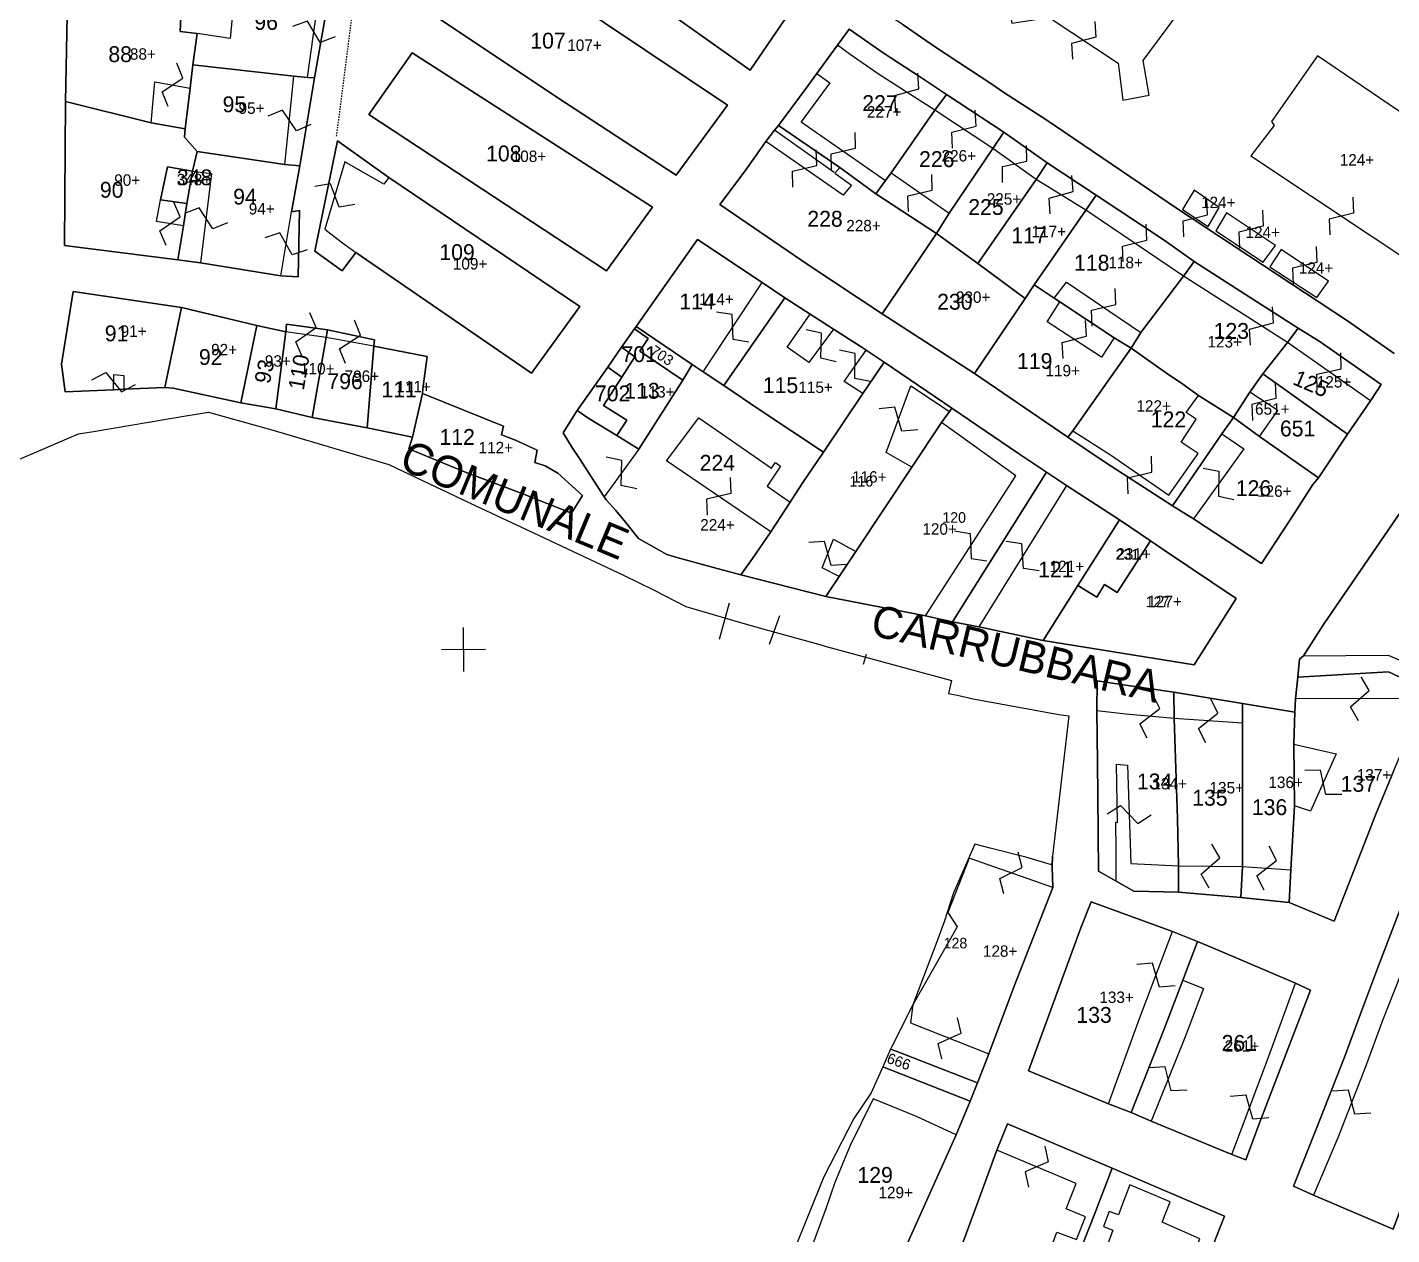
# Model space of a CAD drawing. Header units: metres. Extents: x 48717 to 49347, y 45758 to 46713.
# Drawn here: x 48850.5 to 49005.3, y 46233.8 to 46370.8 of the extents above; entities that cross this region are included whole.
import ezdxf

# ---------------------------------------------------------------- set-up
doc = ezdxf.new("R2010")
doc.units = ezdxf.units.M
for name, pattern in [('CONTINUA', [0]), ('INTERNA', [0]), ('TRATTEGGIATA5', [0.3, 0.15, -0.15])]:
    doc.linetypes.add(name, pattern=pattern)
for name, color, linetype in [('CONFINE', 3, 'CONTINUA'), ('FABBRICATI', 1, 'CONTINUA'), ('LINEEVARIE', 6, 'CONTINUA'), ('PARTICELLE', 7, 'CONTINUA'), ('SIMBOLI', 6, 'CONTINUA'), ('STRADE', 8, 'CONTINUA'), ('TESTI', 3, 'CONTINUA')]:
    doc.layers.add(name, color=color, linetype=linetype)

# ---------------------------------------------------------------- blocks, each defined once
blk = doc.blocks.new('14', base_point=(2.5, 2.5))
at = {"layer": 'SIMBOLI'}
for p, q in [((0, 2.5), (1.5, 3.5)), ((1.5, 3.5), (3.5, 1.5)), ((3.5, 1.5), (5, 2.5))]:
    blk.add_line(p, q, dxfattribs=at)
blk = doc.blocks.new('3', base_point=(2.5, 2.5))
at = {"layer": 'SIMBOLI'}
for p, q in [((2.5, 0), (2.5, 5)), ((0, 2.5), (5, 2.5))]:
    blk.add_line(p, q, dxfattribs=at)

msp = doc.modelspace()

# ---------------------------------------------------------------- linework, layer by layer
at = {"layer": 'CONFINE'}
msp.add_lwpolyline([(48842.086, 46318.56), (48856.31, 46324.636), (48858.008, 46324.922), (48868.515, 46326.69), (48871.088, 46327.123), (48878.509, 46325.036), (48891.528, 46321.185), (48894.553, 46319.721), (48901.401, 46316.471), (48906.011, 46314.341), (48918.173, 46308.598), (48921.583, 46306.955), (48925.236, 46305.05), (48931.443, 46303.256), (48934.242, 46302.447), (48940.464, 46300.726), (48941.167, 46300.532), (48945.922, 46299.24), (48955.398, 46296.648), (48955.062, 46295.192), (48956.21, 46294.943), (48957.866, 46294.584), (48967.563, 46292.812), (48968.692, 46292.636), (48966.865, 46276.724), (48966.739, 46275.73), (48963.831, 46276.61), (48959.795, 46277.64), (48958.033, 46278.09), (48955.918, 46273.25), (48955.633, 46272.569), (48954.541, 46269.262), (48954.279, 46268.566), (48953.856, 46267.298), (48951.001, 46259.839), (48948.452, 46254.829), (48947.596, 46252.836), (48946.274, 46249.85), (48944.288, 46246.954), (48940.916, 46240.352), (48935.702, 46227.558)], dxfattribs=at)
at = {"layer": 'FABBRICATI'}
for points in [[(48973.801, 46387.113), (48970.551, 46386.606), (48971.198, 46382.315), (48965.887, 46374.827), (48961.711, 46374.32), (48962.244, 46371.249), (48966.465, 46371.875), (48974.308, 46366.73), (48974.821, 46362.517), (48977.809, 46363.096), (48977.139, 46366.999), (48982.585, 46374.402), (48986.547, 46375.335), (48986.047, 46378.423), (48981.769, 46377.777), (48974.54, 46382.696), (48973.801, 46387.113)], [(48899.398, 46382.501), (48893.668, 46374.207), (48910.721, 46362.775), (48924.145, 46353.989), (48929.968, 46361.937), (48911.438, 46374.397), (48899.398, 46382.501)], [(48923.904, 46381.455), (48919.524, 46375.169), (48925.013, 46371.235), (48932.547, 46365.935), (48937.042, 46372.491), (48931.592, 46376.34), (48932.904, 46378.162), (48928.911, 46380.851), (48927.442, 46378.978), (48923.904, 46381.455)], [(48868.122, 46378.155), (48867.971, 46374.172), (48873.88, 46373.114), (48873.513, 46369.517), (48869.783, 46370.093), (48869.276, 46366.538), (48880.764, 46365.224), (48882.294, 46365.094), (48883.759, 46375.462), (48880.191, 46376.048), (48875.024, 46376.943), (48873.051, 46377.223), (48868.122, 46378.155)], [(48855.071, 46374.071), (48854.859, 46362.376), (48864.574, 46359.945), (48864.964, 46364.608), (48869.003, 46363.881), (48869.276, 46366.538), (48869.783, 46370.093), (48867.867, 46370.297), (48867.999, 46373.558), (48864.197, 46373.682), (48863.047, 46373.687), (48858.689, 46373.776), (48855.071, 46374.071)], [(48943.901, 46367.711), (48942.456, 46368.752), (48940.114, 46365.531), (48941.582, 46364.497), (48938.346, 46360.07), (48947.889, 46353.412), (48948.539, 46354.27), (48953.502, 46361.397), (48947.118, 46365.452), (48943.901, 46367.711)], [(48894.168, 46367.866), (48889.283, 46360.901), (48916.254, 46343.145), (48921.47, 46350.366), (48894.168, 46367.866)], [(48996.936, 46367.546), (48991.698, 46360.084), (48992.014, 46359.648), (48989.346, 46356.201), (49009.91, 46342.528), (49011.346, 46344.492), (49010.759, 46344.715), (49017.129, 46353.66), (49013.459, 46356.327), (49008.917, 46349.573), (49008.237, 46350.056), (49012.914, 46356.775), (49010.798, 46358.095), (49007.455, 46352.87), (49006.723, 46353.525), (49010.12, 46358.579), (48996.936, 46367.546)], [(48868.43, 46359.267), (48868.335, 46358.296), (48869.784, 46356.697), (48879.731, 46355.208), (48880.764, 46365.224), (48869.276, 46366.538), (48869.003, 46363.881), (48868.43, 46359.267)], [(48854.859, 46362.376), (48854.737, 46346.037), (48867.576, 46344.41), (48868.24, 46348.248), (48865.169, 46348.726), (48865.613, 46351.194), (48866.4, 46354.937), (48869.243, 46354.464), (48869.784, 46356.697), (48868.335, 46358.296), (48868.43, 46359.267), (48864.574, 46359.945), (48854.859, 46362.376)], [(48953.502, 46361.397), (48948.539, 46354.27), (48955.118, 46349.688), (48960.097, 46357.044), (48953.502, 46361.397)], [(48931.975, 46354.505), (48929.117, 46350.674), (48939.015, 46343.902), (48947.508, 46338.255), (48953.671, 46347.396), (48946.797, 46351.895), (48942.707, 46354.882), (48942.151, 46354.237), (48944.03, 46352.851), (48943.106, 46351.718), (48934.319, 46357.821), (48931.975, 46354.505)], [(48869.784, 46356.697), (48869.243, 46354.464), (48871.408, 46354.192), (48870.178, 46344.047), (48879.261, 46342.582), (48880.481, 46349.838), (48881.422, 46355.073), (48879.731, 46355.208), (48869.784, 46356.697)], [(48955.118, 46349.688), (48953.671, 46347.396), (48958.363, 46343.982), (48965.009, 46353.527), (48960.097, 46357.044), (48955.118, 46349.688)], [(48866.4, 46354.937), (48865.613, 46351.194), (48868.608, 46350.773), (48869.243, 46354.464), (48866.4, 46354.937)], [(48890.967, 46352.988), (48886.549, 46355.529), (48884.257, 46347.862), (48886.141, 46346.455), (48887.774, 46345.242), (48907.718, 46331.529), (48913.206, 46339.107), (48891.531, 46353.751), (48890.967, 46352.988)], [(48958.363, 46343.982), (48963.762, 46340.002), (48964.783, 46341.556), (48970.635, 46350.019), (48965.009, 46353.527), (48958.363, 46343.982)], [(48985.747, 46350.328), (48982.943, 46352.305), (48981.621, 46350.116), (48984.499, 46348.192), (48985.747, 46350.328)], [(48964.783, 46341.556), (48967.054, 46340.057), (48968.449, 46341.862), (48976.865, 46336.152), (48981.704, 46342.558), (48970.635, 46350.019), (48964.783, 46341.556)], [(48992.155, 46346.028), (48986.606, 46349.724), (48985.384, 46347.681), (48990.775, 46344.139), (48992.155, 46346.028)], [(48953.671, 46347.396), (48947.508, 46338.255), (48958.017, 46331.509), (48963.762, 46340.002), (48958.363, 46343.982), (48953.671, 46347.396)], [(48919.593, 46336.842), (48925.978, 46332.505), (48927.222, 46331.687), (48933.886, 46341.839), (48926.559, 46346.69), (48919.593, 46336.842)], [(48998.161, 46341.964), (48992.79, 46345.583), (48991.509, 46343.601), (48996.836, 46340.12), (48998.161, 46341.964)], [(48981.64, 46330.287), (48983.408, 46328.991), (48987.382, 46326.51), (48989.263, 46329.361), (48990.731, 46331.45), (48993.509, 46335.019), (48987.652, 46338.751), (48987.455, 46338.858), (48981.704, 46342.558), (48976.865, 46336.152), (48975.762, 46334.382), (48979.799, 46331.546), (48981.64, 46330.287)], [(48854.383, 46332.552), (48854.789, 46329.434), (48860.287, 46329.64), (48860.343, 46331.367), (48861.476, 46331.284), (48861.476, 46329.726), (48866.117, 46329.898), (48868.01, 46338.999), (48855.708, 46340.791), (48854.383, 46332.552)], [(48963.762, 46340.002), (48958.017, 46331.509), (48968.573, 46324.252), (48969.168, 46325.007), (48975.762, 46334.382), (48973.863, 46335.548), (48972.413, 46333.358), (48966.26, 46337.371), (48967.696, 46339.61), (48967.054, 46340.057), (48964.783, 46341.556), (48963.762, 46340.002)], [(48929.548, 46330.122), (48933.695, 46327.328), (48940.857, 46322.571), (48945.344, 46329.221), (48943.19, 46330.58), (48945.696, 46334.125), (48945.036, 46334.582), (48941.997, 46336.534), (48939.202, 46332.748), (48936.751, 46334.491), (48939.357, 46338.229), (48936.491, 46340.067), (48929.548, 46330.122)], [(48866.117, 46329.898), (48867.054, 46329.825), (48874.752, 46328.163), (48876.554, 46336.957), (48868.01, 46338.999), (48866.117, 46329.898)], [(48876.554, 46336.957), (48874.752, 46328.163), (48878.727, 46327.494), (48879.842, 46336.228), (48876.554, 46336.957)], [(48879.842, 46336.228), (48878.727, 46327.494), (48882.844, 46326.517), (48884.413, 46335.575), (48879.842, 46336.228)], [(48917.971, 46331.094), (48915.886, 46327.865), (48918.545, 46326.188), (48917.415, 46324.476), (48919.906, 46322.911), (48924.896, 46330.75), (48920.017, 46334.037), (48920.956, 46335.454), (48919.408, 46336.555), (48917.946, 46334.481), (48919.461, 46333.385), (48917.971, 46331.094)], [(48884.413, 46335.575), (48882.844, 46326.517), (48889.076, 46325.328), (48889.834, 46334.586), (48884.413, 46335.575)], [(48889.834, 46334.586), (48889.076, 46325.328), (48894.212, 46324.285), (48895.362, 46329.225), (48895.405, 46329.761), (48895.903, 46333.419), (48889.834, 46334.586)], [(48993.509, 46335.019), (48990.731, 46331.45), (49000.344, 46324.625), (49002.926, 46328.407), (48993.509, 46335.019)], [(48973.44, 46322.259), (48980.068, 46317.694), (48983.375, 46322.414), (48981.461, 46323.71), (48983.171, 46326.309), (48982.019, 46327.087), (48983.408, 46328.991), (48981.64, 46330.287), (48979.799, 46331.546), (48975.762, 46334.382), (48969.168, 46325.007), (48973.44, 46322.259)], [(48935.994, 46320.969), (48934.47, 46318.7), (48937.076, 46316.902), (48937.274, 46317.209), (48938.517, 46319.142), (48940.857, 46322.571), (48933.695, 46327.328), (48929.548, 46330.122), (48927.222, 46331.687), (48925.978, 46332.505), (48924.896, 46330.75), (48919.906, 46322.911), (48915.973, 46317.505), (48916.197, 46317.164), (48917.301, 46315.954), (48918.393, 46314.624), (48919.854, 46312.755), (48923.069, 46310.964), (48923.956, 46310.699), (48928.367, 46309.477), (48931.492, 46308.639), (48932.811, 46310.512), (48934.889, 46313.51), (48923.062, 46321.586), (48926.719, 46326.449), (48934.964, 46320.77), (48935.428, 46321.379), (48935.994, 46320.969)], [(48934.889, 46313.51), (48932.811, 46310.512), (48931.492, 46308.639), (48941.11, 46306.201), (48942.648, 46308.448), (48940.72, 46309.446), (48941.987, 46312.692), (48944.532, 46311.289), (48950.882, 46320.875), (48947.964, 46322.524), (48950.756, 46330.078), (48955.155, 46327.18), (48955.42, 46327.553), (48947.74, 46332.771), (48945.344, 46329.221), (48940.857, 46322.571), (48938.517, 46319.142), (48937.274, 46317.209), (48937.076, 46316.902), (48934.889, 46313.51)], [(48894.212, 46324.285), (48893.805, 46322.932), (48900.122, 46320.346), (48906.739, 46317.826), (48912.265, 46315.633), (48913.509, 46317.663), (48910.723, 46320.197), (48909.263, 46321.028), (48908.121, 46321.382), (48908.387, 46322.792), (48905.892, 46323.921), (48904.313, 46324.542), (48904.549, 46325.53), (48895.362, 46329.225), (48894.212, 46324.285)], [(48989.263, 46329.361), (48987.382, 46326.51), (48990.357, 46324.365), (48992.405, 46327.278), (48989.263, 46329.361)], [(48941.11, 46306.201), (48952.424, 46303.993), (48962.684, 46319.874), (48954.256, 46325.919), (48950.882, 46320.875), (48944.532, 46311.289), (48942.648, 46308.448), (48941.11, 46306.201)], [(48988.549, 46322.943), (48982.855, 46315.016), (48990.567, 46309.926), (48993.824, 46314.887), (48996.396, 46318.913), (48997.042, 46319.659), (48990.357, 46324.365), (48987.382, 46326.51), (48986.059, 46324.661), (48988.549, 46322.943)], [(48958.504, 46302.746), (48965.803, 46301.204), (48969.735, 46307.426), (48974.457, 46314.899), (48968.423, 46318.787), (48958.504, 46302.746)], [(48997.618, 46303.005), (48995.334, 46299.441), (49004.926, 46299.53), (49009.825, 46297.453), (49019.827, 46313.132), (49007.749, 46317.792), (48997.618, 46303.005)], [(48977.97, 46312.502), (48974.457, 46314.899), (48969.735, 46307.426), (48971.897, 46306.128), (48972.739, 46307.56), (48974.191, 46306.626), (48977.97, 46312.502)], [(48979.531, 46311.436), (48977.97, 46312.502), (48974.191, 46306.626), (48972.739, 46307.56), (48971.897, 46306.128), (48969.735, 46307.426), (48965.803, 46301.204), (48982.919, 46298.421), (48987.676, 46305.972), (48979.531, 46311.436)], [(48993.901, 46275.164), (48993.724, 46271.451), (48998.828, 46269.346), (49003.558, 46281.498), (49005.586, 46286.446), (49009.03, 46294.605), (48994.423, 46294.58), (48994.355, 46293.075), (48994.235, 46289.426), (48999.03, 46288.355), (48996.119, 46281.845), (48994.311, 46282.44), (48993.901, 46275.164)], [(48975.165, 46292.856), (48971.887, 46293.225), (48971.965, 46287.361), (48971.978, 46283.599), (48972.061, 46275.017), (48974.079, 46273.875), (48974.066, 46277.448), (48974.032, 46280.564), (48974.212, 46280.56), (48974.107, 46287.162), (48975.381, 46287.044), (48975.752, 46275.881), (48981.145, 46275.637), (48981.03, 46280.989), (48980.64, 46292.362), (48975.165, 46292.856)], [(48988.407, 46291.812), (48988.419, 46275.554), (48993.901, 46275.164), (48994.311, 46282.44), (48994.235, 46289.426), (48994.355, 46293.075), (48988.413, 46294.041), (48988.407, 46291.812)], [(48980.64, 46292.362), (48981.03, 46280.989), (48981.145, 46275.637), (48988.419, 46275.554), (48988.407, 46291.812), (48980.64, 46292.362)], [(49009.568, 46271.72), (49008.304, 46268.495), (49006.31, 46263.16), (49004.314, 46258.064), (49002.362, 46252.833), (48999.241, 46244.779), (48996.481, 46238.244), (49005.511, 46234.412), (49008.441, 46242.202), (49011.832, 46251.175), (49019.996, 46272.244), (49011.432, 46276.278), (49009.009, 46277.393), (49007.148, 46272.892), (49009.568, 46271.72)], [(48951.001, 46259.839), (48950.75, 46257.808), (48959.614, 46254.307), (48962.495, 46261.965), (48966.88, 46273.175), (48957.411, 46276.479), (48954.968, 46270.317), (48956.038, 46268.687), (48954.155, 46265.377), (48951.001, 46259.839)], [(48970.056, 46268.579), (48964.129, 46252.368), (48973.191, 46248.637), (48976.716, 46258.287), (48980.484, 46268.168), (48971.228, 46271.525), (48970.056, 46268.579)], [(48985.638, 46266.068), (48983.291, 46267.024), (48981.657, 46262.666), (48983.981, 46261.725), (48981.893, 46256.236), (48978.064, 46246.662), (48987.191, 46242.863), (48991.232, 46253.594), (48994.446, 46262.318), (48985.638, 46266.068)], [(48941.152, 46236.811), (48938.723, 46230.155), (48939.812, 46229.746), (48948.077, 46226.676), (48949.069, 46229.873), (48955.909, 46245.118), (48951.408, 46247.198), (48946.484, 46249.18), (48943.889, 46243.892), (48942.143, 46239.691), (48941.152, 46236.811)], [(48968.414, 46236.722), (48969.547, 46239.597), (48960.552, 46243.359), (48958.256, 46237.148), (48953.467, 46224.149), (48962.289, 46220.769), (48965.925, 46230.249), (48967.345, 46234.052), (48969.56, 46233.224), (48970.612, 46235.81), (48968.414, 46236.722)], [(48971.457, 46228.162), (48968.885, 46229.164), (48967.776, 46226.339), (48970.397, 46225.461), (48969.986, 46224.353), (48967.761, 46218.423), (48976.673, 46214.979), (48979.877, 46223.645), (48983.574, 46233.311), (48979.295, 46235.204), (48980.212, 46237.483), (48975.646, 46239.415), (48974.743, 46237.144), (48974.355, 46236.014), (48973.296, 46236.4), (48972.632, 46234.707), (48973.692, 46234.274), (48971.457, 46228.162)]]:
    msp.add_lwpolyline(points, close=True, dxfattribs=at)
at = {"layer": 'LINEEVARIE', "linetype": 'TRATTEGGIATA5'}
msp.add_lwpolyline([(48889.561, 46389.055), (48887.773, 46375.535), (48885.561, 46358.311)], dxfattribs=at)
at = {"layer": 'LINEEVARIE'}
for points in [[(48942.067, 46354.303), (48935.294, 46359.09)], [(48930.153, 46305.427), (48929.007, 46301.304)], [(48935.883, 46304.011), (48934.697, 46300.738)], [(48945.715, 46299.611), (48945.352, 46298.466)]]:
    msp.add_lwpolyline(points, dxfattribs=at)
at = {"layer": 'PARTICELLE'}
for points in [[(48923.904, 46381.455), (48919.524, 46375.169), (48925.013, 46371.235), (48932.547, 46365.935), (48937.042, 46372.491), (48938.325, 46374.376), (48932.904, 46378.162), (48928.911, 46380.851), (48925.353, 46383.383), (48924.388, 46382.186), (48923.904, 46381.455)], [(48899.398, 46382.501), (48893.668, 46374.207), (48910.721, 46362.775), (48924.145, 46353.989), (48929.968, 46361.937), (48911.438, 46374.397), (48899.398, 46382.501)], [(48855.071, 46374.071), (48854.859, 46362.376), (48864.574, 46359.945), (48868.43, 46359.267), (48869.003, 46363.881), (48869.276, 46366.538), (48869.783, 46370.093), (48867.867, 46370.297), (48867.999, 46373.558), (48867.971, 46374.172), (48868.122, 46378.155), (48866.999, 46378.266), (48864.429, 46378.56), (48864.197, 46373.682), (48863.047, 46373.687), (48858.689, 46373.776), (48855.071, 46374.071)], [(48867.999, 46373.558), (48867.867, 46370.297), (48869.783, 46370.093), (48869.276, 46366.538), (48880.764, 46365.224), (48882.294, 46365.094), (48883.105, 46365.058), (48884.91, 46375.381), (48883.759, 46375.462), (48880.191, 46376.048), (48875.024, 46376.943), (48873.051, 46377.223), (48868.122, 46378.155), (48867.971, 46374.172), (48867.999, 46373.558)], [(48942.456, 46368.752), (48940.114, 46365.531), (48938.899, 46363.885), (48935.746, 46359.623), (48942.707, 46354.882), (48946.797, 46351.895), (48947.889, 46353.412), (48948.539, 46354.27), (48953.502, 46361.397), (48954.813, 46363.173), (48951.761, 46365.198), (48947.753, 46367.807), (48943.767, 46370.572), (48942.456, 46368.752)], [(48894.168, 46367.866), (48889.283, 46360.901), (48916.254, 46343.145), (48921.47, 46350.366), (48894.168, 46367.866)], [(48868.43, 46359.267), (48868.335, 46358.296), (48869.784, 46356.697), (48879.731, 46355.208), (48881.422, 46355.073), (48883.105, 46365.058), (48882.294, 46365.094), (48880.764, 46365.224), (48869.276, 46366.538), (48869.003, 46363.881), (48868.43, 46359.267)], [(48947.889, 46353.412), (48946.797, 46351.895), (48953.671, 46347.396), (48955.118, 46349.688), (48960.097, 46357.044), (48961.344, 46358.865), (48954.813, 46363.173), (48953.502, 46361.397), (48948.539, 46354.27), (48947.889, 46353.412)], [(48854.859, 46362.376), (48854.737, 46346.037), (48867.576, 46344.41), (48868.24, 46348.248), (48868.608, 46350.773), (48865.613, 46351.194), (48866.4, 46354.937), (48869.243, 46354.464), (48869.784, 46356.697), (48868.335, 46358.296), (48868.43, 46359.267), (48864.574, 46359.945), (48854.859, 46362.376)], [(48931.975, 46354.505), (48929.117, 46350.674), (48939.015, 46343.902), (48947.508, 46338.255), (48953.671, 46347.396), (48946.797, 46351.895), (48942.707, 46354.882), (48935.746, 46359.623), (48935.294, 46359.09), (48934.319, 46357.821), (48931.975, 46354.505)], [(48887.774, 46345.242), (48907.718, 46331.529), (48913.206, 46339.107), (48891.531, 46353.751), (48885.702, 46357.896), (48883.126, 46345.381), (48886.253, 46343.128), (48887.774, 46345.242)], [(48955.118, 46349.688), (48953.671, 46347.396), (48958.363, 46343.982), (48965.009, 46353.527), (48966.237, 46355.405), (48961.344, 46358.865), (48960.097, 46357.044), (48955.118, 46349.688)], [(48868.24, 46348.248), (48867.576, 46344.41), (48870.178, 46344.047), (48879.261, 46342.582), (48881.243, 46342.484), (48881.391, 46349.999), (48880.481, 46349.838), (48881.422, 46355.073), (48879.731, 46355.208), (48869.784, 46356.697), (48869.243, 46354.464), (48868.608, 46350.773), (48868.24, 46348.248)], [(48866.4, 46354.937), (48865.613, 46351.194), (48868.608, 46350.773), (48869.243, 46354.464), (48866.4, 46354.937)], [(48958.363, 46343.982), (48963.762, 46340.002), (48964.783, 46341.556), (48970.635, 46350.019), (48971.791, 46351.726), (48966.237, 46355.405), (48965.009, 46353.527), (48958.363, 46343.982)], [(48964.783, 46341.556), (48967.054, 46340.057), (48967.696, 46339.61), (48973.863, 46335.548), (48975.762, 46334.382), (48976.865, 46336.152), (48981.704, 46342.558), (48982.944, 46344.212), (48979.506, 46346.609), (48971.791, 46351.726), (48970.635, 46350.019), (48964.783, 46341.556)], [(48953.671, 46347.396), (48947.508, 46338.255), (48958.017, 46331.509), (48963.762, 46340.002), (48958.363, 46343.982), (48953.671, 46347.396)], [(48919.593, 46336.842), (48925.978, 46332.505), (48927.222, 46331.687), (48929.548, 46330.122), (48936.491, 46340.067), (48933.886, 46341.839), (48926.559, 46346.69), (48919.593, 46336.842)], [(48981.64, 46330.287), (48983.408, 46328.991), (48987.382, 46326.51), (48989.263, 46329.361), (48990.731, 46331.45), (48993.509, 46335.019), (48994.724, 46336.652), (48988.765, 46340.463), (48982.944, 46344.212), (48981.704, 46342.558), (48976.865, 46336.152), (48975.762, 46334.382), (48979.799, 46331.546), (48981.64, 46330.287)], [(48854.383, 46332.552), (48854.789, 46329.434), (48860.287, 46329.64), (48861.476, 46329.726), (48866.117, 46329.898), (48868.01, 46338.999), (48855.708, 46340.791), (48854.383, 46332.552)], [(48963.762, 46340.002), (48958.017, 46331.509), (48968.573, 46324.252), (48969.168, 46325.007), (48975.762, 46334.382), (48973.863, 46335.548), (48967.696, 46339.61), (48967.054, 46340.057), (48964.783, 46341.556), (48963.762, 46340.002)], [(48929.548, 46330.122), (48933.695, 46327.328), (48940.857, 46322.571), (48945.344, 46329.221), (48947.74, 46332.771), (48945.696, 46334.125), (48945.036, 46334.582), (48941.997, 46336.534), (48939.357, 46338.229), (48936.491, 46340.067), (48929.548, 46330.122)], [(48866.117, 46329.898), (48867.054, 46329.825), (48874.752, 46328.163), (48876.554, 46336.957), (48868.01, 46338.999), (48866.117, 46329.898)], [(48876.554, 46336.957), (48874.752, 46328.163), (48878.727, 46327.494), (48879.842, 46336.228), (48876.554, 46336.957)], [(48879.842, 46336.228), (48878.727, 46327.494), (48882.844, 46326.517), (48884.413, 46335.575), (48884.571, 46336.434), (48879.941, 46337.079), (48879.842, 46336.228)], [(48884.413, 46335.575), (48882.844, 46326.517), (48889.076, 46325.328), (48889.834, 46334.586), (48889.902, 46335.325), (48884.571, 46336.434), (48884.413, 46335.575)], [(48917.971, 46331.094), (48915.886, 46327.865), (48918.545, 46326.188), (48917.415, 46324.476), (48919.906, 46322.911), (48924.896, 46330.75), (48920.017, 46334.037), (48920.956, 46335.454), (48919.408, 46336.555), (48917.946, 46334.481), (48919.461, 46333.385), (48917.971, 46331.094)], [(48919.593, 46336.842), (48919.408, 46336.555), (48920.956, 46335.454), (48920.017, 46334.037), (48924.896, 46330.75), (48925.978, 46332.505), (48919.593, 46336.842)], [(48993.509, 46335.019), (48990.731, 46331.45), (49000.344, 46324.625), (49002.926, 46328.407), (49004.152, 46330.254), (48997.209, 46335.095), (48994.724, 46336.652), (48993.509, 46335.019)], [(48889.834, 46334.586), (48889.076, 46325.328), (48894.212, 46324.285), (48895.362, 46329.225), (48895.405, 46329.761), (48895.903, 46333.419), (48889.834, 46334.586)], [(48916.391, 46332.217), (48917.971, 46331.094), (48919.461, 46333.385), (48917.946, 46334.481), (48916.391, 46332.217)], [(48972.848, 46321.406), (48980.469, 46316.492), (48986.059, 46324.661), (48987.382, 46326.51), (48983.408, 46328.991), (48981.64, 46330.287), (48979.799, 46331.546), (48975.762, 46334.382), (48969.168, 46325.007), (48968.573, 46324.252), (48972.848, 46321.406)], [(48919.906, 46322.911), (48917.415, 46324.476), (48914.238, 46326.39), (48912.922, 46327.298), (48911.322, 46324.753), (48912.384, 46323.025), (48913.086, 46321.975), (48915.973, 46317.505), (48916.197, 46317.164), (48917.301, 46315.954), (48918.393, 46314.624), (48919.854, 46312.755), (48923.069, 46310.964), (48923.956, 46310.699), (48928.367, 46309.477), (48931.492, 46308.639), (48932.811, 46310.512), (48934.889, 46313.51), (48937.076, 46316.902), (48937.274, 46317.209), (48938.517, 46319.142), (48940.857, 46322.571), (48933.695, 46327.328), (48929.548, 46330.122), (48927.222, 46331.687), (48925.978, 46332.505), (48924.896, 46330.75), (48919.906, 46322.911)], [(48912.922, 46327.298), (48914.238, 46326.39), (48917.415, 46324.476), (48918.545, 46326.188), (48915.886, 46327.865), (48917.971, 46331.094), (48916.391, 46332.217), (48912.922, 46327.298)], [(48955.155, 46327.18), (48955.42, 46327.553), (48947.74, 46332.771), (48945.344, 46329.221), (48940.857, 46322.571), (48938.517, 46319.142), (48937.274, 46317.209), (48937.076, 46316.902), (48934.889, 46313.51), (48932.811, 46310.512), (48931.492, 46308.639), (48941.11, 46306.201), (48942.648, 46308.448), (48944.532, 46311.289), (48950.882, 46320.875), (48954.256, 46325.919), (48955.155, 46327.18)], [(48989.263, 46329.361), (48987.382, 46326.51), (48990.357, 46324.365), (48997.042, 46319.659), (49000.344, 46324.625), (48990.731, 46331.45), (48989.263, 46329.361)], [(48894.212, 46324.285), (48893.805, 46322.932), (48900.122, 46320.346), (48906.739, 46317.826), (48912.265, 46315.633), (48913.509, 46317.663), (48910.723, 46320.197), (48909.263, 46321.028), (48908.121, 46321.382), (48908.387, 46322.792), (48905.892, 46323.921), (48904.313, 46324.542), (48904.549, 46325.53), (48895.362, 46329.225), (48894.212, 46324.285)], [(48952.424, 46303.993), (48955.488, 46303.303), (48966.159, 46320.298), (48962.985, 46322.417), (48955.42, 46327.553), (48955.155, 46327.18), (48954.256, 46325.919), (48950.882, 46320.875), (48944.532, 46311.289), (48942.648, 46308.448), (48941.11, 46306.201), (48952.424, 46303.993)], [(48980.469, 46316.492), (48982.855, 46315.016), (48990.567, 46309.926), (48993.824, 46314.887), (48996.396, 46318.913), (48997.042, 46319.659), (48990.357, 46324.365), (48987.382, 46326.51), (48986.059, 46324.661), (48980.469, 46316.492)], [(48955.488, 46303.303), (48958.504, 46302.746), (48965.803, 46301.204), (48969.735, 46307.426), (48974.457, 46314.899), (48968.423, 46318.787), (48966.159, 46320.298), (48955.488, 46303.303)], [(49019.827, 46313.132), (49007.749, 46317.792), (48997.618, 46303.005), (48995.334, 46299.441), (48994.875, 46299.065), (48994.688, 46297.045), (49005, 46297.636), (49009.176, 46295.688), (49009.03, 46294.605), (49015.079, 46297.978), (49016.36, 46298.767), (49017.654, 46300.185), (49015.237, 46301.786), (49019.288, 46305.908), (49023.868, 46310.886), (49024.255, 46311.637), (49019.827, 46313.132)], [(48977.97, 46312.502), (48974.457, 46314.899), (48969.735, 46307.426), (48971.897, 46306.128), (48972.739, 46307.56), (48974.191, 46306.626), (48977.97, 46312.502)], [(48979.531, 46311.436), (48977.97, 46312.502), (48974.191, 46306.626), (48972.739, 46307.56), (48971.897, 46306.128), (48969.735, 46307.426), (48965.803, 46301.204), (48982.919, 46298.421), (48987.676, 46305.972), (48979.531, 46311.436)], [(48993.901, 46275.164), (48993.724, 46271.451), (48998.828, 46269.346), (49003.558, 46281.498), (49005.586, 46286.446), (49009.03, 46294.605), (49009.176, 46295.688), (49005, 46297.636), (48994.688, 46297.045), (48994.423, 46294.58), (48994.355, 46293.075), (48994.235, 46289.426), (48994.311, 46282.44), (48993.901, 46275.164)], [(48971.965, 46287.361), (48971.978, 46283.599), (48972.061, 46275.017), (48974.079, 46273.875), (48976.095, 46272.735), (48981.144, 46272.637), (48981.145, 46275.637), (48981.03, 46280.989), (48980.64, 46292.362), (48980.61, 46295.323), (48975.123, 46296.116), (48971.91, 46296.605), (48971.887, 46293.225), (48971.965, 46287.361)], [(48980.64, 46292.362), (48981.03, 46280.989), (48981.145, 46275.637), (48981.144, 46272.637), (48988.215, 46272.031), (48988.419, 46275.554), (48988.407, 46291.812), (48988.413, 46294.041), (48980.61, 46295.323), (48980.64, 46292.362)], [(48988.419, 46275.554), (48988.215, 46272.031), (48993.724, 46271.451), (48993.901, 46275.164), (48994.311, 46282.44), (48994.235, 46289.426), (48994.355, 46293.075), (48988.413, 46294.041), (48988.407, 46291.812), (48988.419, 46275.554)], [(48948.452, 46254.829), (48949.125, 46254.586), (48958.325, 46251.002), (48959.252, 46253.299), (48959.614, 46254.307), (48962.495, 46261.965), (48966.88, 46273.175), (48966.83, 46275.462), (48966.865, 46276.723), (48966.739, 46275.73), (48963.831, 46276.61), (48959.795, 46277.64), (48958.033, 46278.09), (48955.918, 46273.25), (48955.633, 46272.569), (48954.541, 46269.262), (48954.279, 46268.566), (48953.856, 46267.297), (48951.001, 46259.839), (48948.452, 46254.829)], [(48996.481, 46238.244), (49005.511, 46234.412), (49008.441, 46242.202), (49011.832, 46251.175), (49019.996, 46272.244), (49011.432, 46276.278), (49009.009, 46277.393), (49007.148, 46272.892), (49005.884, 46269.606), (49003.857, 46264.29), (49001.926, 46259.151), (49000, 46253.899), (48996.774, 46245.753), (48994.203, 46239.27), (48996.481, 46238.244)], [(48979.543, 46257.216), (48981.657, 46262.666), (48983.291, 46267.024), (48980.484, 46268.168), (48971.228, 46271.525), (48970.056, 46268.579), (48964.129, 46252.368), (48973.191, 46248.637), (48975.788, 46247.621), (48979.543, 46257.216)], [(48978.064, 46246.662), (48987.191, 46242.863), (48988.789, 46242.258), (48990.323, 46246.363), (48996.127, 46261.523), (48994.446, 46262.318), (48985.638, 46266.068), (48983.291, 46267.024), (48981.657, 46262.666), (48979.543, 46257.216), (48975.788, 46247.621), (48978.064, 46246.662)], [(48947.596, 46252.836), (48957.52, 46248.906), (48958.325, 46251.002), (48949.125, 46254.586), (48948.452, 46254.829), (48947.596, 46252.836)], [(48940.821, 46225.953), (48947.285, 46223.847), (48947.306, 46223.919), (48948.077, 46226.676), (48949.069, 46229.873), (48955.909, 46245.118), (48957.52, 46248.906), (48947.596, 46252.836), (48946.274, 46249.85), (48944.288, 46246.954), (48940.916, 46240.352), (48935.702, 46227.558), (48940.821, 46225.953)], [(48952.763, 46222.227), (48952.704, 46222.081), (48964.346, 46217.302), (48964.378, 46217.386), (48967.776, 46226.339), (48968.885, 46229.164), (48971.577, 46235.986), (48973.627, 46241.3), (48961.743, 46246.35), (48960.552, 46243.359), (48958.256, 46237.148), (48953.467, 46224.149), (48952.763, 46222.227)], [(48964.378, 46217.386), (48964.346, 46217.302), (48966.904, 46216.253), (48967.078, 46216.167), (48976.966, 46212.248), (48976.814, 46211.715), (48977.052, 46212.291), (48979.794, 46218.928), (48981.669, 46223.905), (48983.299, 46228.083), (48985.106, 46232.681), (48986.36, 46235.855), (48973.627, 46241.3), (48971.577, 46235.986), (48968.885, 46229.164), (48967.776, 46226.339), (48964.378, 46217.386)]]:
    msp.add_lwpolyline(points, close=True, dxfattribs=at)
msp.add_lwpolyline([(48949.89, 46371.044), (48953.557, 46368.514), (48959.867, 46364.411), (48961.342, 46363.367), (48966.076, 46360.312), (48981.04, 46350.189), (49000.316, 46337.465), (49005.644, 46333.768)], dxfattribs=at)
at = {"layer": 'STRADE'}
for points in [[(49005.644, 46333.768), (49000.316, 46337.465), (48981.04, 46350.189), (48966.076, 46360.312), (48961.342, 46363.367), (48959.867, 46364.411), (48953.557, 46368.514), (48949.89, 46371.044), (48943.809, 46375.043), (48941.979, 46376.274), (48938.338, 46378.682), (48922.035, 46389.763), (48910.39, 46397.719), (48902.287, 46403.037), (48888.4, 46412.239), (48872.011, 46423.133), (48859.963, 46431.169), (48857.745, 46432.831), (48848.47, 46429.015)], [(48842.086, 46318.56), (48856.31, 46324.636), (48858.008, 46324.922), (48868.515, 46326.69), (48871.088, 46327.123), (48878.509, 46325.036), (48891.528, 46321.185), (48894.553, 46319.721), (48901.401, 46316.471), (48906.011, 46314.341), (48918.173, 46308.598), (48921.583, 46306.955), (48925.236, 46305.05), (48931.443, 46303.256), (48934.242, 46302.447), (48940.464, 46300.726), (48941.167, 46300.532), (48945.922, 46299.239), (48955.398, 46296.648), (48955.062, 46295.192), (48956.21, 46294.943), (48957.866, 46294.584), (48967.563, 46292.812), (48968.692, 46292.636), (48966.865, 46276.723), (48966.83, 46275.462), (48966.88, 46273.175), (48962.495, 46261.965), (48959.614, 46254.307), (48959.252, 46253.299), (48958.325, 46251.002), (48957.52, 46248.906), (48955.909, 46245.118), (48949.069, 46229.873)], [(48953.467, 46224.149), (48958.256, 46237.148), (48960.552, 46243.359), (48961.743, 46246.35), (48973.627, 46241.3), (48986.36, 46235.855), (48985.106, 46232.681)]]:
    msp.add_lwpolyline(points, dxfattribs=at)
at = {"layer": 'STRADE', "linetype": 'INTERNA'}
for points in [[(48905.384, 46397.395), (48906.915, 46396.349), (48915.44, 46390.32), (48925.353, 46383.383), (48928.911, 46380.851), (48932.904, 46378.162), (48938.325, 46374.376), (48937.042, 46372.491), (48932.547, 46365.935), (48925.013, 46371.235), (48919.524, 46375.169), (48909.888, 46382.129), (48909.348, 46381.507), (48902.274, 46384.214), (48897.882, 46385.848), (48889.561, 46389.055), (48895.592, 46402.321), (48896.227, 46403.73), (48897.392, 46402.81), (48903.897, 46398.397), (48905.384, 46397.395)], [(48911.438, 46374.397), (48929.968, 46361.937), (48924.145, 46353.989), (48910.721, 46362.775), (48893.668, 46374.207), (48899.398, 46382.501), (48911.438, 46374.397)], [(48947.753, 46367.807), (48951.761, 46365.198), (48954.813, 46363.173), (48961.344, 46358.865), (48966.237, 46355.405), (48971.791, 46351.726), (48979.506, 46346.609), (48982.944, 46344.212), (48988.765, 46340.463), (48994.724, 46336.652), (48997.209, 46335.095), (49004.152, 46330.254), (49002.926, 46328.407), (49000.344, 46324.625), (48997.042, 46319.659), (48996.396, 46318.913), (48993.824, 46314.887), (48990.567, 46309.926), (48982.855, 46315.016), (48980.469, 46316.492), (48972.848, 46321.406), (48968.573, 46324.252), (48958.017, 46331.509), (48947.508, 46338.255), (48939.015, 46343.902), (48929.117, 46350.674), (48931.975, 46354.505), (48934.319, 46357.821), (48935.294, 46359.09), (48935.746, 46359.623), (48938.899, 46363.885), (48940.114, 46365.531), (48942.456, 46368.752), (48943.767, 46370.572), (48947.753, 46367.807)], [(48894.168, 46367.866), (48921.47, 46350.366), (48916.254, 46343.145), (48889.283, 46360.901), (48894.168, 46367.866)], [(48891.531, 46353.751), (48913.206, 46339.107), (48907.718, 46331.529), (48887.774, 46345.242), (48886.253, 46343.128), (48883.126, 46345.381), (48885.702, 46357.896), (48891.531, 46353.751)], [(48926.559, 46346.69), (48933.886, 46341.839), (48936.491, 46340.067), (48939.357, 46338.229), (48941.997, 46336.534), (48945.036, 46334.582), (48945.696, 46334.125), (48947.74, 46332.771), (48955.42, 46327.553), (48962.985, 46322.417), (48966.159, 46320.298), (48968.423, 46318.787), (48974.457, 46314.899), (48977.97, 46312.502), (48979.531, 46311.436), (48987.676, 46305.972), (48982.919, 46298.421), (48965.803, 46301.204), (48958.504, 46302.746), (48955.488, 46303.303), (48952.424, 46303.993), (48941.11, 46306.201), (48931.492, 46308.639), (48928.367, 46309.477), (48923.956, 46310.699), (48923.069, 46310.964), (48919.854, 46312.755), (48918.393, 46314.624), (48917.301, 46315.954), (48916.197, 46317.164), (48915.973, 46317.505), (48913.086, 46321.975), (48912.384, 46323.025), (48911.322, 46324.753), (48912.922, 46327.298), (48916.391, 46332.217), (48917.946, 46334.481), (48919.408, 46336.555), (48919.593, 46336.842), (48926.559, 46346.69)], [(48855.708, 46340.791), (48868.01, 46338.999), (48876.554, 46336.957), (48879.842, 46336.228), (48879.941, 46337.079), (48884.571, 46336.434), (48889.902, 46335.325), (48889.834, 46334.586), (48895.903, 46333.419), (48895.405, 46329.761), (48895.362, 46329.225), (48904.549, 46325.53), (48904.313, 46324.542), (48905.892, 46323.921), (48908.387, 46322.792), (48908.121, 46321.382), (48909.263, 46321.028), (48910.723, 46320.197), (48913.509, 46317.663), (48912.265, 46315.633), (48906.739, 46317.826), (48900.122, 46320.346), (48893.805, 46322.932), (48894.212, 46324.285), (48889.076, 46325.328), (48882.844, 46326.517), (48878.727, 46327.494), (48874.752, 46328.163), (48867.054, 46329.825), (48866.117, 46329.898), (48861.476, 46329.726), (48860.287, 46329.64), (48854.789, 46329.434), (48854.383, 46332.552), (48855.708, 46340.791)], [(49007.148, 46272.892), (49009.009, 46277.393), (49011.432, 46276.278), (49019.996, 46272.244), (49011.832, 46251.175), (49008.441, 46242.202), (49005.511, 46234.412), (48996.481, 46238.244), (48994.203, 46239.27), (48996.774, 46245.753), (49000, 46253.899), (49001.926, 46259.151), (49003.857, 46264.29), (49005.884, 46269.606), (49007.148, 46272.892)], [(48971.228, 46271.525), (48980.484, 46268.168), (48983.291, 46267.024), (48985.638, 46266.068), (48994.446, 46262.318), (48996.127, 46261.523), (48990.323, 46246.363), (48988.789, 46242.258), (48987.191, 46242.863), (48978.064, 46246.662), (48975.788, 46247.621), (48973.191, 46248.637), (48964.129, 46252.368), (48970.056, 46268.579), (48971.228, 46271.525)]]:
    msp.add_lwpolyline(points, close=True, dxfattribs=at)
for points in [[(48884.91, 46375.381), (48883.105, 46365.058), (48881.422, 46355.073), (48880.481, 46349.838), (48881.391, 46349.999), (48881.243, 46342.484), (48879.261, 46342.582), (48870.178, 46344.047), (48867.576, 46344.41), (48854.737, 46346.037), (48854.859, 46362.376), (48855.071, 46374.071)], [(49005.586, 46286.446), (49003.558, 46281.498), (48998.828, 46269.346), (48993.724, 46271.451), (48988.215, 46272.031), (48981.144, 46272.637), (48976.095, 46272.735), (48974.079, 46273.875), (48972.061, 46275.017), (48971.978, 46283.599), (48971.965, 46287.361), (48971.887, 46293.225), (48971.91, 46296.605), (48975.123, 46296.116), (48980.61, 46295.323), (48988.413, 46294.041), (48994.355, 46293.075), (48994.423, 46294.58), (48994.688, 46297.045), (48994.875, 46299.065), (48995.334, 46299.441), (48997.618, 46303.005), (48997.618, 46303.005), (49007.749, 46317.792)]]:
    msp.add_lwpolyline(points, dxfattribs=at)

# ---------------------------------------------------------------- block references
at = {"layer": 'SIMBOLI'}
for name, p, rotation in [('14', (48883.026, 46370.278), 166.342), ('14', (48970.387, 46369.302), 239.285), ('14', (48866.983, 46364.245), 78.558), ('14', (48950.31, 46363.425), 59.993), ('14', (48880.247, 46360.217), 169.035), ('14', (48956.799, 46359.22), 59.134), ('14', (48943.117, 46356.741), 57.758), ('14', (48962.553, 46355.285), 57.128), ('14', (48938.713, 46354.769), 57.873), ('14', (48885.403, 46351.696), 155.799), ('14', (48951.829, 46351.978), 57.816), ('14', (48967.822, 46351.773), 60.394), ('14', (48983.06, 46349.153), 58.79), ('14', (48999.628, 46349.364), 238.941), ('14', (48866.703, 46348.487), 79.647), ('14', (48870.793, 46349.12), 167.774), ('14', (48989.381, 46347.876), 238.884), ('14', (48976.169, 46346.289), 58.618), ('14', (48879.871, 46346.21), 164.451), ('14', (48995.476, 46343.774), 238.655), ('14', (48972.657, 46339.008), 58.446), ('14', (48930.554, 46336.763), 136.832), ('14', (48990.58, 46336.886), 59.936), ('14', (48882.127, 46335.902), 80.22), ('14', (48887.123, 46335.081), 78.444), ('14', (48969.337, 46335.365), 59.363), ('14', (48940.599, 46334.641), 133.452), ('14', (48944.443, 46332.351), 134.712), ('14', (48998.217, 46331.712), 57.644), ('14', (48860.315, 46330.505), -5.902), ('14', (48990.835, 46328.319), 238.998), ('14', (48949.36, 46326.301), 151.444), ('14', (48917.94, 46320.208), 133.91), ('14', (48976.754, 46319.976), 58.102), ('14', (48985.703, 46318.98), -45.725), ('14', (48928.975, 46317.549), 238.311), ('14', (48941.353, 46311.07), 150.241), ('14', (48957.554, 46311.934), -42.746), ('14', (48963.463, 46310.767), 138.494), ('3', (48900.021, 46300.178), 0.401), ('14', (49001.727, 46294.593), 86.752), ('14', (48977.902, 46292.608), 82.569), ('14', (48984.524, 46292.087), 83.486), ('14', (48997.575, 46285.1), 147.032), ('14', (48975.567, 46281.462), -1.089), ('14', (48962.145, 46274.827), 71.224), ('14', (48984.782, 46275.596), 86.122), ('14', (48991.16, 46275.359), 83.429), ('14', (48978.599, 46263.227), 150.756), ('14', (48955.182, 46256.057), 69.333), ('14', (48979.978, 46251.45), 149.668), ('14', (49000.802, 46248.806), 150.413), ('14', (48989.212, 46248.229), 151.043), ('14', (48965.05, 46241.478), 248.396)]:
    msp.add_blockref(name, p, dxfattribs=dict(at, rotation=rotation))

# ---------------------------------------------------------------- texts
at = {"layer": 'FABBRICATI', "color": 7}
for s, p in [('107+', (48911.791, 46368.1)), ('88+', (48862.153, 46367.1)), ('95+', (48874.482, 46360.958)), ('227+', (48945.793, 46360.535)), ('108+', (48905.483, 46355.494)), ('226+', (48954.258, 46355.551)), ('124+', (48999.45, 46355.091)), ('90+', (48860.372, 46352.797)), ('348+', (48867.463, 46352.853)), ('225+', (48959.391, 46350.654)), ('124+', (48983.708, 46350.26)), ('94+', (48875.638, 46349.537)), ('228+', (48943.451, 46347.621)), ('117+', (48964.479, 46346.961)), ('124+', (48988.755, 46346.87)), ('109+', (48898.803, 46343.296)), ('118+', (48973.194, 46343.44)), ('124+', (48994.803, 46342.817)), ('230+', (48955.89, 46339.507)), ('114+', (48926.766, 46339.287)), ('91+', (48861.098, 46335.648)), ('92+', (48871.367, 46333.553)), ('123+', (48984.437, 46334.447)), ('93+', (48877.464, 46332.265)), ('110+', (48881.458, 46331.398)), ('796+', (48886.521, 46330.538)), ('119+', (48966.054, 46331.172)), ('111+', (48892.389, 46329.354)), ('113+', (48920.048, 46328.762)), ('115+', (48938.01, 46329.287)), ('125+', (48996.85, 46329.904)), ('122+', (48976.375, 46327.156)), ('651+', (48989.835, 46326.82)), ('112+', (48901.719, 46322.438)), ('116+', (48944.105, 46319.109)), ('126+', (48990.065, 46317.5)), ('224+', (48926.875, 46313.675)), ('120+', (48952.084, 46313.198)), ('231+', (48974.097, 46310.37)), ('121+', (48966.524, 46308.959)), ('127+', (48977.619, 46304.978)), ('137+', (49001.389, 46285.298)), ('134+', (48978.194, 46284.301)), ('135+', (48984.673, 46283.843)), ('136+', (48991.351, 46284.453)), ('128+', (48958.955, 46265.305)), ('133+', (48972.168, 46260.064)), ('261+', (48986.394, 46254.53)), ('129+', (48947.101, 46237.902))]:
    msp.add_text(s, height=1.3, dxfattribs=at).set_placement(p)
at = {"layer": 'PARTICELLE', "color": 7}
for s, height, p in [('96', 1.8, (48876.274, 46370.492)), ('107', 1.8, (48907.591, 46368.367)), ('88', 1.8, (48859.706, 46366.831)), ('95', 1.8, (48872.671, 46361.14)), ('227', 1.8, (48945.263, 46361.28)), ('108', 1.8, (48902.573, 46355.565)), ('226', 1.8, (48951.708, 46354.923)), ('348', 1.8, (48867.483, 46352.856)), ('90', 1.8, (48858.746, 46351.443)), ('94', 1.8, (48873.873, 46350.664)), ('225', 1.8, (48957.296, 46349.49)), ('228', 1.8, (48939.027, 46348.154)), ('117', 1.8, (48962.183, 46346.273)), ('109', 1.8, (48897.27, 46344.368)), ('118', 1.8, (48969.297, 46343.166)), ('114', 1.8, (48924.502, 46338.768)), ('230', 1.8, (48953.759, 46338.738)), ('91', 1.8, (48859.3, 46335.149)), ('123', 1.8, (48985.137, 46335.424)), ('701', 1.8, (48917.939, 46332.788)), ('92', 1.8, (48869.983, 46332.467)), ('119', 1.8, (48962.825, 46332.01)), ('796', 1.8, (48884.561, 46329.721)), ('111', 1.8, (48890.696, 46328.779)), ('702', 1.8, (48914.928, 46328.339)), ('113', 1.8, (48918.248, 46328.635)), ('115', 1.8, (48933.978, 46329.274)), ('122', 1.8, (48978.006, 46325.391)), ('651', 1.8, (48992.663, 46324.355)), ('112', 1.8, (48897.281, 46323.396)), ('224', 1.8, (48926.81, 46320.453)), ('116', 1.2, (48943.819, 46318.666)), ('126', 1.8, (48987.653, 46317.581)), ('120', 1.2, (48954.353, 46314.558)), ('231', 1.2, (48974.006, 46310.385)), ('121', 1.8, (48965.222, 46308.357)), ('127', 1.2, (48977.423, 46304.997)), ('134', 1.8, (48976.43, 46284.304)), ('137', 1.8, (48999.558, 46284.028)), ('135', 1.8, (48982.707, 46282.453)), ('136', 1.8, (48989.473, 46281.385)), ('128', 1.2, (48954.499, 46266.257)), ('133', 1.8, (48969.563, 46257.81)), ('261', 1.8, (48986.045, 46254.629)), ('129', 1.8, (48944.717, 46239.65))]:
    msp.add_text(s, height=height, dxfattribs=at).set_placement(p)
for s, height, rotation, p in [('703', 1.2, 326.61, (48921.093, 46333.764)), ('93', 1.8, 78.329, (48878.022, 46330.243)), ('110', 1.8, 80.335, (48881.875, 46329.519)), ('125', 1.8, 336.752, (48993.995, 46330.315)), ('666', 1.2, 340.362, (48947.951, 46253.304))]:
    msp.add_text(s, height=height, rotation=rotation, dxfattribs=at).set_placement(p)
at = {"layer": 'TESTI', "color": 3}
for s, rotation, p in [('COMUNALE', 337.44, (48892.54, 46320.746)), ('CARRUBBARA', 346.608, (48946.034, 46301.855))]:
    msp.add_text(s, height=3.6, rotation=rotation, dxfattribs=at).set_placement(p)

doc.saveas('drawing.dxf')
